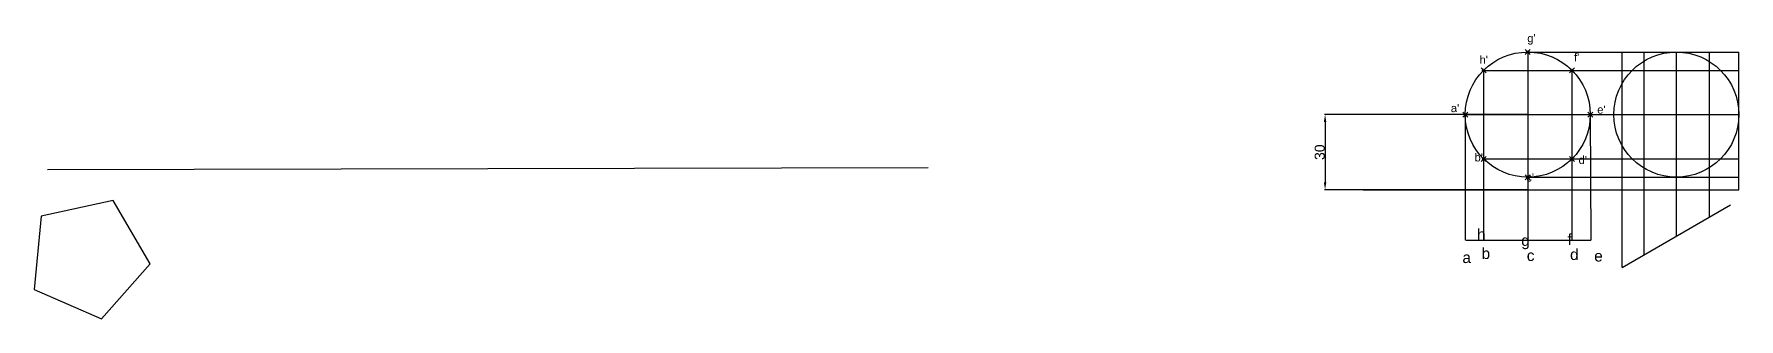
# Model space of a CAD drawing. Header units: millimetres. Extents: x 107 to 789, y 114 to 227.
import ezdxf

# ---------------------------------------------------------------- set-up
doc = ezdxf.new("R2010")
doc.units = ezdxf.units.MM
doc.header["$MEASUREMENT"] = 0
doc.header["$PDMODE"] = 35
doc.styles.get("Standard").update_dxf_attribs({"font": 'arial.ttf'})
doc.dimstyles.get("Standard").update_dxf_attribs({"dimtxt": 4, "dimasz": 3, "dimexe": 0.18, "dimexo": 0.0625, "dimgap": 0.09, "dimtad": 1, "dimdec": 0, "dimzin": 0, "dimdsep": 46, "dimtxsty": 'Standard', "dimcen": 0.09, "dimclrd": 6, "dimclre": 4, "dimadec": 0, "dimazin": 0, "dimtfac": 1, "dimtdec": 0, "dimtofl": 0, "dimtmove": 0, "dimatfit": 3, "dimfxl": 1, "dimtolj": 1, "dimtzin": 0, "dimarcsym": 1})

# ---------------------------------------------------------------- blocks, each defined once
blk = doc.blocks.new('*D2')
at = {"color": 4, "lineweight": -2, "transparency": 16777216}
for p, q in [((704.56, 195.26), (623.4, 195.26)), ((704.56, 165.26), (623.4, 165.26))]:
    blk.add_line(p, q, dxfattribs=at)
at = {"color": 6, "lineweight": -2, "transparency": 16777216}
blk.add_line((623.58, 192.26), (623.58, 168.26), dxfattribs=at)
at = {"color": 6, "transparency": 16777216}
for points in [[(623.08, 192.26), (624.08, 192.26), (623.58, 195.26)], [(623.08, 168.26), (624.08, 168.26), (623.58, 165.26)]]:
    blk.add_solid(points, dxfattribs=at)
at = {"layer": 'Defpoints', "color": 0, "transparency": 16777216}
for p in [(704.62, 195.26), (623.58, 165.26), (704.62, 165.26)]:
    blk.add_point(p, dxfattribs=at)
at = {"color": 0, "transparency": 16777216, "insert": (621.45, 180.26), "char_height": 4, "attachment_point": 5, "rotation": 90}
blk.add_mtext('\\A1;30', dxfattribs=at)

msp = doc.modelspace()

# ---------------------------------------------------------------- linework, layer by layer
for p, q in [((704.62, 220.26), (704.62, 145.16)), ((704.62, 220.26), (789.03, 220.26)), ((742.38, 134.2), (742.38, 220.26)), ((751.15, 139.26), (751.15, 220.26)), ((764.03, 146.7), (764.03, 220.26)), ((777.23, 154.32), (777.23, 220.26)), ((789.03, 165.26), (789.03, 220.26)), ((686.95, 212.93), (686.95, 145.16)), ((686.95, 212.93), (789.03, 212.93)), ((722.3, 212.93), (722.3, 145.16)), ((679.62, 195.26), (679.62, 145.16)), ((679.62, 195.26), (789.03, 195.26)), ((704.62, 195.26), (704.62, 170.26)), ((729.62, 195.26), (729.81, 145.16)), ((686.95, 177.58), (789.03, 177.58)), ((112.73, 173.28), (464.82, 174.15)), ((638.87, 165.26), (789.03, 165.26)), ((704.62, 170.26), (704.62, 165.26)), ((704.62, 170.26), (789.03, 170.26)), ((742.38, 134.2), (785.68, 159.2)), ((679.81, 145.16), (729.81, 145.16))]:
    msp.add_line(p, q)
msp.add_lwpolyline([(110.27, 154.7), (107.41, 125.45), (134.35, 113.69), (153.85, 135.68), (138.97, 161.02)], close=True)
for centre in [(704.62, 195.26), (764.03, 195.26)]:
    msp.add_circle(centre, 25)
for p in [(704.62, 220.26), (686.95, 212.93), (722.3, 212.93), (679.62, 195.26), (729.62, 195.26), (686.95, 177.58), (722.3, 177.58), (704.62, 170.26)]:
    msp.add_point(p)

# ---------------------------------------------------------------- texts
for s, height, p in [("g'", 3.217, (704.42, 224.18)), ("h'", 3.217, (685.32, 215.55)), ("f'", 3.217, (723.13, 216.55)), ("a'", 3.217, (673.86, 196.26)), ("e'", 3.217, (732.38, 195.66)), ("b'", 3.217, (683.31, 176.57)), ("d'", 3.217, (724.94, 175.57)), ("c'", 3.217, (704.02, 168.54)), ('h', 4.42, (684.32, 145.23)), ('g', 4.42, (702.01, 142.82)), ('f', 4.42, (720.51, 143.23)), ('a', 4.42, (678.48, 135.99)), ('b', 4.42, (686.13, 137.6)), ('c', 4.42, (704.22, 136.8)), ('d', 4.42, (721.52, 137.2)), ('e', 4.42, (731.17, 136.6))]:
    msp.add_text(s, height=height).set_placement(p)

# ---------------------------------------------------------------- dimensions: what is measured, and where the dimension line sits
dim = msp.add_linear_dim(base=(623.58, 165.26), p1=(704.62, 195.26), p2=(704.62, 165.26), angle=90, dimstyle='Standard')
dim.commit()
dim.dimension.update_dxf_attribs({"geometry": '*D2', "text_midpoint": (621.45, 180.26)})

doc.saveas('drawing.dxf')
